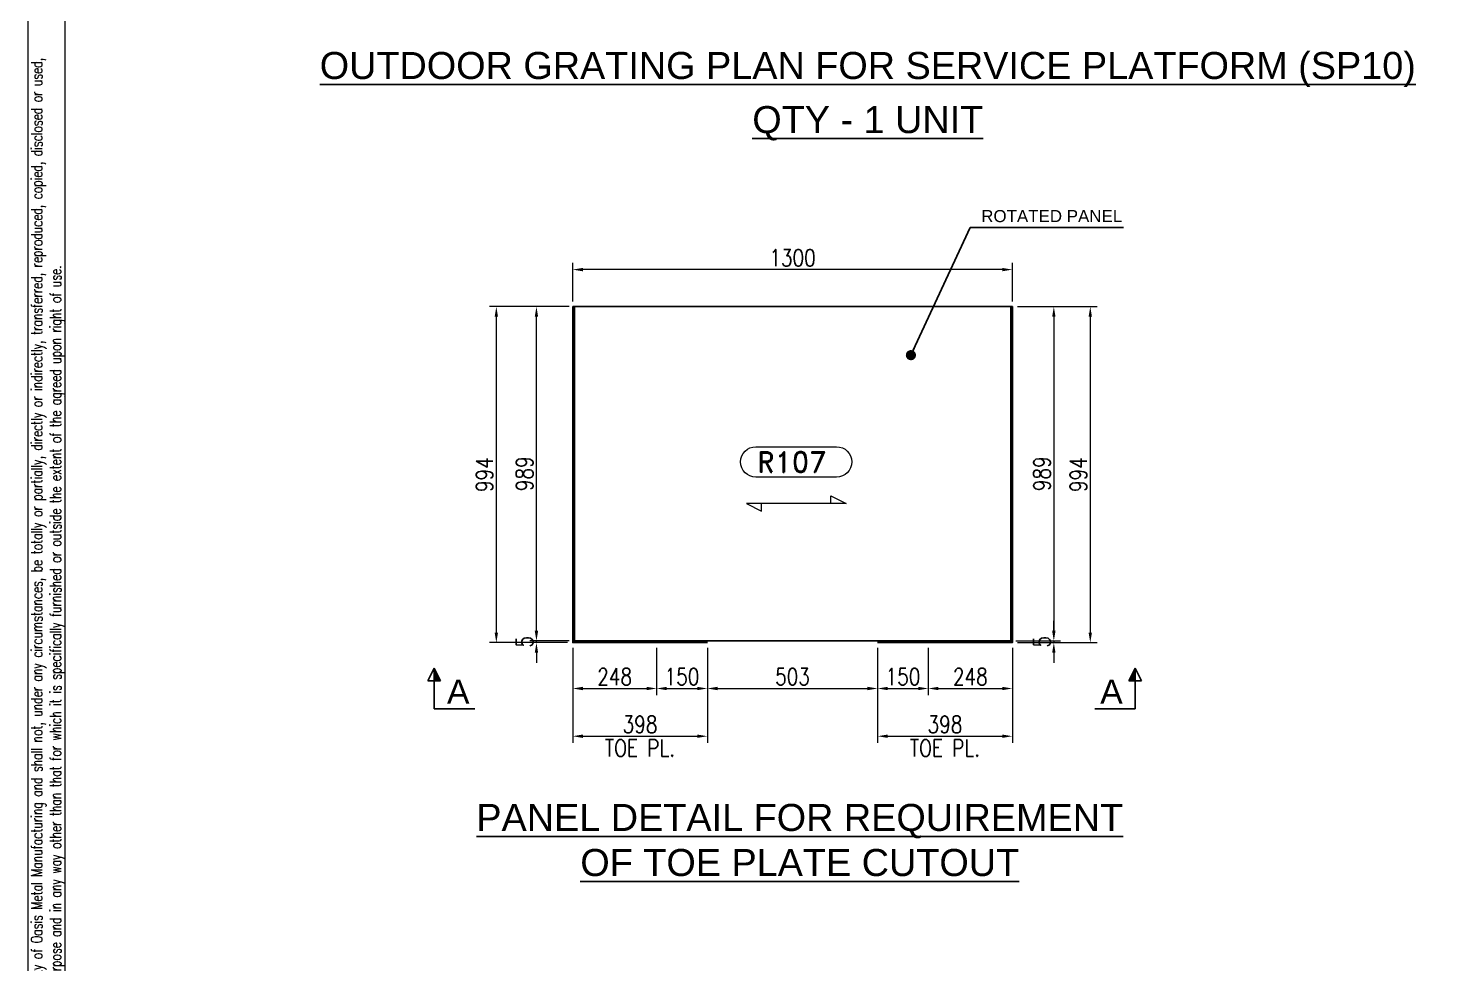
# Model space of a CAD drawing. Header units: millimetres. Extents: x 160193 to 172808, y 1972 to 10882.
# Drawn here: x 160193 to 164342, y 5345 to 8114 of the extents above; entities that cross this region are included whole.
import ezdxf

# ---------------------------------------------------------------- set-up
doc = ezdxf.new("R2010")
doc.units = ezdxf.units.MM
doc.header["$LTSCALE"] = 0.75
doc.linetypes.add('HIDDEN', pattern=[0.375, 0.25, -0.125])
doc.linetypes.add('XKITLINE00', pattern=[0])
for name, color, linetype in [('CH_SUPPORT', 7, 'Continuous'), ('CH_SUPPORT_TXT', 7, 'Continuous'), ('Grating', 7, 'Continuous'), ('Text', 254, 'Continuous'), ('TITLE', 7, 'Continuous'), ('TOE PLATE', 3, 'Continuous')]:
    doc.layers.add(name, color=color, linetype=linetype)
doc.layers.add('Grtg Dim', color=7, linetype='Continuous', lineweight=15)
doc.layers.add('Mark no', color=7, linetype='Continuous', lineweight=15)
doc.styles.add('ARIAL', font='arial.ttf')
doc.styles.add('ROMAND', font='romand')
doc.styles.add('ROMANS', font='romans.shx', dxfattribs={"width": 0.8})
doc.styles.add('ROMANS-S', font='romans.shx', dxfattribs={"width": 0.7})
doc.dimstyles.new('grt dim', dxfattribs={"dimscale": 20, "dimtxt": 2.5, "dimasz": 1.5, "dimexe": 1, "dimexo": 0.75, "dimgap": 0.5, "dimtad": 1, "dimdec": 0, "dimlfac": -1, "dimzin": 0, "dimdsep": 46, "dimtxsty": 'ROMANS', "dimcen": 0, "dimclrd": 1, "dimclre": 1, "dimclrt": 3, "dimadec": 0, "dimazin": 0, "dimtfac": 1, "dimtdec": 0, "dimtix": 1, "dimtmove": 1, "dimatfit": 3, "dimfxl": 1, "dimtolj": 1, "dimtzin": 0, "dimlwd": -1, "dimlwe": -1, "dimarcsym": 0})

# ---------------------------------------------------------------- blocks, each defined once
blk = doc.blocks.new('*D105')
at = {"layer": 'Defpoints', "color": 0, "transparency": 16777216}
for p in [(161578.1, 7289.6), (161808.9, 7289.6), (161803.9, 6295.6)]:
    blk.add_point(p, dxfattribs=at)
at = {"layer": 'Grtg Dim', "color": 1, "transparency": 16777216}
for p, q in [((161793.9, 7289.6), (161558.1, 7289.6)), ((161788.9, 6295.6), (161558.1, 6295.6))]:
    blk.add_line(p, q, dxfattribs=at)
at = {"layer": 'Grtg Dim', "color": 1, "linetype": 'ByBlock', "transparency": 16777216}
blk.add_line((161578.1, 6325.6), (161578.1, 7259.6), dxfattribs=at)
at = {"layer": 'Grtg Dim', "color": 1, "transparency": 16777216}
for points in [[(161573.1, 7259.6), (161583.1, 7259.6), (161578.1, 7289.6)], [(161573.1, 6325.6), (161583.1, 6325.6), (161578.1, 6295.6)]]:
    blk.add_solid(points, dxfattribs=at)
at = {"layer": 'Grtg Dim', "color": 3, "transparency": 16777216, "insert": (161543.1, 6792.6), "char_height": 50, "attachment_point": 5, "rotation": 90, "style": 'ROMANS'}
blk.add_mtext('\\A1;994', dxfattribs=at)
blk = doc.blocks.new('*D112')
at = {"layer": 'Defpoints', "color": 0, "transparency": 16777216}
for p in [(161696.7, 6300.6), (161803.9, 6295.6), (161808.9, 6300.6)]:
    blk.add_point(p, dxfattribs=at)
at = {"layer": 'Grtg Dim', "color": 1, "linetype": 'ByBlock', "transparency": 16777216}
for p, q in [((161696.7, 6330.6), (161696.7, 6360.6)), ((161696.7, 6295.6), (161696.7, 6300.6)), ((161696.7, 6265.6), (161696.7, 6235.6))]:
    blk.add_line(p, q, dxfattribs=at)
at = {"layer": 'Grtg Dim', "color": 1, "transparency": 16777216}
for p, q in [((161793.9, 6300.6), (161676.7, 6300.6)), ((161788.9, 6295.6), (161676.7, 6295.6))]:
    blk.add_line(p, q, dxfattribs=at)
for points in [[(161691.7, 6330.6), (161701.7, 6330.6), (161696.7, 6300.6)], [(161691.7, 6265.6), (161701.7, 6265.6), (161696.7, 6295.6)]]:
    blk.add_solid(points, dxfattribs=at)
at = {"layer": 'Grtg Dim', "color": 3, "transparency": 16777216, "insert": (161661.7, 6298.1), "char_height": 50, "attachment_point": 5, "rotation": 90, "style": 'ROMANS'}
blk.add_mtext('\\A1;5', dxfattribs=at)
blk = doc.blocks.new('*D113')
at = {"layer": 'Defpoints', "color": 0, "transparency": 16777216}
for p in [(161696.7, 7289.6), (161808.9, 7289.6), (161808.9, 6300.6)]:
    blk.add_point(p, dxfattribs=at)
at = {"layer": 'Grtg Dim', "color": 1, "transparency": 16777216}
for p, q in [((161793.9, 7289.6), (161676.7, 7289.6)), ((161793.9, 6300.6), (161676.7, 6300.6))]:
    blk.add_line(p, q, dxfattribs=at)
at = {"layer": 'Grtg Dim', "color": 1, "linetype": 'ByBlock', "transparency": 16777216}
blk.add_line((161696.7, 6330.6), (161696.7, 7259.6), dxfattribs=at)
at = {"layer": 'Grtg Dim', "color": 1, "transparency": 16777216}
for points in [[(161691.7, 7259.6), (161701.7, 7259.6), (161696.7, 7289.6)], [(161691.7, 6330.6), (161701.7, 6330.6), (161696.7, 6300.6)]]:
    blk.add_solid(points, dxfattribs=at)
at = {"layer": 'Grtg Dim', "color": 3, "transparency": 16777216, "insert": (161661.7, 6795.1), "char_height": 50, "attachment_point": 5, "rotation": 90, "style": 'ROMANS'}
blk.add_mtext('\\A1;989', dxfattribs=at)
blk = doc.blocks.new('*D107')
at = {"layer": 'Defpoints', "color": 0, "transparency": 16777216}
for p in [(161803.9, 6295.6), (162052.1, 6295.6), (162052.1, 6160)]:
    blk.add_point(p, dxfattribs=at)
at = {"layer": 'Grtg Dim', "color": 1, "transparency": 16777216}
for p, q in [((161803.9, 6280.6), (161803.9, 6140)), ((162052.1, 6280.6), (162052.1, 6140))]:
    blk.add_line(p, q, dxfattribs=at)
at = {"layer": 'Grtg Dim', "color": 1, "linetype": 'ByBlock', "transparency": 16777216}
blk.add_line((161833.9, 6160), (162022.1, 6160), dxfattribs=at)
at = {"layer": 'Grtg Dim', "color": 1, "transparency": 16777216}
for points in [[(161833.9, 6165), (161833.9, 6155), (161803.9, 6160)], [(162022.1, 6165), (162022.1, 6155), (162052.1, 6160)]]:
    blk.add_solid(points, dxfattribs=at)
at = {"layer": 'Grtg Dim', "color": 3, "transparency": 16777216, "insert": (161928, 6195), "char_height": 50, "attachment_point": 5, "style": 'ROMANS'}
blk.add_mtext('\\A1;248', dxfattribs=at)
blk = doc.blocks.new('*D108')
at = {"layer": 'Defpoints', "color": 0, "transparency": 16777216}
for p in [(162052.1, 6295.6), (162202.2, 6295.6), (162202.2, 6160)]:
    blk.add_point(p, dxfattribs=at)
at = {"layer": 'Grtg Dim', "color": 1, "transparency": 16777216}
for p, q in [((162052.1, 6280.6), (162052.1, 6140)), ((162202.2, 6280.6), (162202.2, 6140))]:
    blk.add_line(p, q, dxfattribs=at)
at = {"layer": 'Grtg Dim', "color": 1, "linetype": 'ByBlock', "transparency": 16777216}
blk.add_line((162082.1, 6160), (162172.2, 6160), dxfattribs=at)
at = {"layer": 'Grtg Dim', "color": 1, "transparency": 16777216}
for points in [[(162082.1, 6165), (162082.1, 6155), (162052.1, 6160)], [(162172.2, 6165), (162172.2, 6155), (162202.2, 6160)]]:
    blk.add_solid(points, dxfattribs=at)
at = {"layer": 'Grtg Dim', "color": 3, "transparency": 16777216, "insert": (162127.1, 6195), "char_height": 50, "attachment_point": 5, "style": 'ROMANS'}
blk.add_mtext('\\A1;150', dxfattribs=at)
blk = doc.blocks.new('*D109')
at = {"layer": 'Defpoints', "color": 0, "transparency": 16777216}
for p in [(162202.2, 6295.6), (162705.4, 6295.6), (162705.4, 6160)]:
    blk.add_point(p, dxfattribs=at)
at = {"layer": 'Grtg Dim', "color": 1, "transparency": 16777216}
for p, q in [((162202.2, 6280.6), (162202.2, 6140)), ((162705.4, 6280.6), (162705.4, 6140))]:
    blk.add_line(p, q, dxfattribs=at)
at = {"layer": 'Grtg Dim', "color": 1, "linetype": 'ByBlock', "transparency": 16777216}
blk.add_line((162232.2, 6160), (162675.4, 6160), dxfattribs=at)
at = {"layer": 'Grtg Dim', "color": 1, "transparency": 16777216}
for points in [[(162232.2, 6165), (162232.2, 6155), (162202.2, 6160)], [(162675.4, 6165), (162675.4, 6155), (162705.4, 6160)]]:
    blk.add_solid(points, dxfattribs=at)
at = {"layer": 'Grtg Dim', "color": 3, "transparency": 16777216, "insert": (162453.8, 6195), "char_height": 50, "attachment_point": 5, "style": 'ROMANS'}
blk.add_mtext('\\A1;503', dxfattribs=at)
blk = doc.blocks.new('*D110')
at = {"layer": 'Defpoints', "color": 0, "transparency": 16777216}
for p in [(162705.4, 6295.6), (162855.4, 6295.6), (162855.4, 6160)]:
    blk.add_point(p, dxfattribs=at)
at = {"layer": 'Grtg Dim', "color": 1, "transparency": 16777216}
for p, q in [((162705.4, 6280.6), (162705.4, 6140)), ((162855.4, 6280.6), (162855.4, 6140))]:
    blk.add_line(p, q, dxfattribs=at)
at = {"layer": 'Grtg Dim', "color": 1, "linetype": 'ByBlock', "transparency": 16777216}
blk.add_line((162735.4, 6160), (162825.4, 6160), dxfattribs=at)
at = {"layer": 'Grtg Dim', "color": 1, "transparency": 16777216}
for points in [[(162735.4, 6165), (162735.4, 6155), (162705.4, 6160)], [(162825.4, 6165), (162825.4, 6155), (162855.4, 6160)]]:
    blk.add_solid(points, dxfattribs=at)
at = {"layer": 'Grtg Dim', "color": 3, "transparency": 16777216, "insert": (162780.4, 6195), "char_height": 50, "attachment_point": 5, "style": 'ROMANS'}
blk.add_mtext('\\A1;150', dxfattribs=at)
blk = doc.blocks.new('*D111')
at = {"layer": 'Defpoints', "color": 0, "transparency": 16777216}
for p in [(162855.4, 6295.6), (163103.9, 6295.6), (163103.9, 6160)]:
    blk.add_point(p, dxfattribs=at)
at = {"layer": 'Grtg Dim', "color": 1, "transparency": 16777216}
for p, q in [((162855.4, 6280.6), (162855.4, 6140)), ((163103.9, 6280.6), (163103.9, 6140))]:
    blk.add_line(p, q, dxfattribs=at)
at = {"layer": 'Grtg Dim', "color": 1, "linetype": 'ByBlock', "transparency": 16777216}
blk.add_line((162885.4, 6160), (163073.9, 6160), dxfattribs=at)
at = {"layer": 'Grtg Dim', "color": 1, "transparency": 16777216}
for points in [[(162885.4, 6165), (162885.4, 6155), (162855.4, 6160)], [(163073.9, 6165), (163073.9, 6155), (163103.9, 6160)]]:
    blk.add_solid(points, dxfattribs=at)
at = {"layer": 'Grtg Dim', "color": 3, "transparency": 16777216, "insert": (162979.6, 6195), "char_height": 50, "attachment_point": 5, "style": 'ROMANS'}
blk.add_mtext('\\A1;248', dxfattribs=at)
blk = doc.blocks.new('*D114')
at = {"layer": 'Defpoints', "color": 0, "transparency": 16777216}
for p in [(161803.9, 6295.6), (162202.2, 6295.6), (162202.2, 6018.8)]:
    blk.add_point(p, dxfattribs=at)
at = {"layer": 'Grtg Dim', "color": 1, "transparency": 16777216}
for p, q in [((161803.9, 6280.6), (161803.9, 5998.8)), ((162202.2, 6280.6), (162202.2, 5998.8))]:
    blk.add_line(p, q, dxfattribs=at)
at = {"layer": 'Grtg Dim', "color": 1, "linetype": 'ByBlock', "transparency": 16777216}
blk.add_line((161833.9, 6018.8), (162172.2, 6018.8), dxfattribs=at)
at = {"layer": 'Grtg Dim', "color": 1, "transparency": 16777216}
for points in [[(161833.9, 6023.8), (161833.9, 6013.8), (161803.9, 6018.8)], [(162172.2, 6023.8), (162172.2, 6013.8), (162202.2, 6018.8)]]:
    blk.add_solid(points, dxfattribs=at)
at = {"layer": 'Grtg Dim', "color": 3, "transparency": 16777216, "char_height": 50, "attachment_point": 5, "style": 'ROMANS'}
for s, insert in [('\\A1;398', (162003, 6053.8)), ('\\A1;TOE PL.', (162003, 5983.8))]:
    blk.add_mtext(s, dxfattribs=dict(at, insert=insert))
blk = doc.blocks.new('*D115')
at = {"layer": 'Defpoints', "color": 0, "transparency": 16777216}
for p in [(162705.4, 6295.6), (163103.9, 6295.6), (163103.9, 6018.8)]:
    blk.add_point(p, dxfattribs=at)
at = {"layer": 'Grtg Dim', "color": 1, "transparency": 16777216}
for p, q in [((162705.4, 6280.6), (162705.4, 5998.8)), ((163103.9, 6280.6), (163103.9, 5998.8))]:
    blk.add_line(p, q, dxfattribs=at)
at = {"layer": 'Grtg Dim', "color": 1, "linetype": 'ByBlock', "transparency": 16777216}
blk.add_line((162735.4, 6018.8), (163073.9, 6018.8), dxfattribs=at)
at = {"layer": 'Grtg Dim', "color": 1, "transparency": 16777216}
for points in [[(162735.4, 6023.8), (162735.4, 6013.8), (162705.4, 6018.8)], [(163073.9, 6023.8), (163073.9, 6013.8), (163103.9, 6018.8)]]:
    blk.add_solid(points, dxfattribs=at)
at = {"layer": 'Grtg Dim', "color": 3, "transparency": 16777216, "char_height": 50, "attachment_point": 5, "style": 'ROMANS'}
for s, insert in [('\\A1;398', (162904.6, 6053.8)), ('\\A1;TOE PL.', (162904.6, 5983.8))]:
    blk.add_mtext(s, dxfattribs=dict(at, insert=insert))
blk = doc.blocks.new('*D106')
at = {"layer": 'Defpoints', "color": 0, "transparency": 16777216}
for p in [(161803.9, 7399), (161803.9, 7289.6), (163103.9, 7289.6)]:
    blk.add_point(p, dxfattribs=at)
at = {"layer": 'Grtg Dim', "color": 1, "transparency": 16777216}
for p, q in [((161803.9, 7304.6), (161803.9, 7419)), ((163103.9, 7304.6), (163103.9, 7419))]:
    blk.add_line(p, q, dxfattribs=at)
at = {"layer": 'Grtg Dim', "color": 1, "linetype": 'ByBlock', "transparency": 16777216}
blk.add_line((163073.9, 7399), (161833.9, 7399), dxfattribs=at)
at = {"layer": 'Grtg Dim', "color": 1, "transparency": 16777216}
for points in [[(161833.9, 7404), (161833.9, 7394), (161803.9, 7399)], [(163073.9, 7404), (163073.9, 7394), (163103.9, 7399)]]:
    blk.add_solid(points, dxfattribs=at)
at = {"layer": 'Grtg Dim', "color": 3, "transparency": 16777216, "insert": (162453.9, 7434), "char_height": 50, "attachment_point": 5, "style": 'ROMANS'}
blk.add_mtext('\\A1;1300', dxfattribs=at)
blk = doc.blocks.new('*D116')
at = {"layer": 'Defpoints', "color": 0, "transparency": 16777216}
for p in [(163103.9, 7289.6), (163103.9, 6295.6), (163334.3, 6295.6)]:
    blk.add_point(p, dxfattribs=at)
at = {"layer": 'Grtg Dim', "color": 1, "transparency": 16777216}
for p, q in [((163118.9, 7289.6), (163354.3, 7289.6)), ((163118.9, 6295.6), (163354.3, 6295.6))]:
    blk.add_line(p, q, dxfattribs=at)
at = {"layer": 'Grtg Dim', "color": 1, "linetype": 'ByBlock', "transparency": 16777216}
blk.add_line((163334.3, 7259.6), (163334.3, 6325.6), dxfattribs=at)
at = {"layer": 'Grtg Dim', "color": 1, "transparency": 16777216}
for points in [[(163329.3, 7259.6), (163339.3, 7259.6), (163334.3, 7289.6)], [(163329.3, 6325.6), (163339.3, 6325.6), (163334.3, 6295.6)]]:
    blk.add_solid(points, dxfattribs=at)
at = {"layer": 'Grtg Dim', "color": 3, "transparency": 16777216, "insert": (163299.3, 6792.6), "char_height": 50, "attachment_point": 5, "rotation": 90, "style": 'ROMANS'}
blk.add_mtext('\\A1;994', dxfattribs=at)
blk = doc.blocks.new('*D117')
at = {"layer": 'Defpoints', "color": 0, "transparency": 16777216}
for p in [(163103.9, 7289.6), (163098.9, 6300.6), (163226.5, 6300.6)]:
    blk.add_point(p, dxfattribs=at)
at = {"layer": 'Grtg Dim', "color": 1, "transparency": 16777216}
for p, q in [((163118.9, 7289.6), (163246.5, 7289.6)), ((163113.9, 6300.6), (163246.5, 6300.6))]:
    blk.add_line(p, q, dxfattribs=at)
at = {"layer": 'Grtg Dim', "color": 1, "linetype": 'ByBlock', "transparency": 16777216}
blk.add_line((163226.5, 7259.6), (163226.5, 6330.6), dxfattribs=at)
at = {"layer": 'Grtg Dim', "color": 1, "transparency": 16777216}
for points in [[(163221.5, 7259.6), (163231.5, 7259.6), (163226.5, 7289.6)], [(163221.5, 6330.6), (163231.5, 6330.6), (163226.5, 6300.6)]]:
    blk.add_solid(points, dxfattribs=at)
at = {"layer": 'Grtg Dim', "color": 3, "transparency": 16777216, "insert": (163191.5, 6795.1), "char_height": 50, "attachment_point": 5, "rotation": 90, "style": 'ROMANS'}
blk.add_mtext('\\A1;989', dxfattribs=at)
blk = doc.blocks.new('*D118')
at = {"layer": 'Defpoints', "color": 0, "transparency": 16777216}
for p in [(163098.9, 6300.6), (163103.9, 6295.6), (163226.5, 6295.6)]:
    blk.add_point(p, dxfattribs=at)
at = {"layer": 'Grtg Dim', "color": 1, "linetype": 'ByBlock', "transparency": 16777216}
for p, q in [((163226.5, 6330.6), (163226.5, 6360.6)), ((163226.5, 6300.6), (163226.5, 6295.6)), ((163226.5, 6265.6), (163226.5, 6235.6))]:
    blk.add_line(p, q, dxfattribs=at)
at = {"layer": 'Grtg Dim', "color": 1, "transparency": 16777216}
for p, q in [((163113.9, 6300.6), (163246.5, 6300.6)), ((163118.9, 6295.6), (163246.5, 6295.6))]:
    blk.add_line(p, q, dxfattribs=at)
for points in [[(163221.5, 6330.6), (163231.5, 6330.6), (163226.5, 6300.6)], [(163221.5, 6265.6), (163231.5, 6265.6), (163226.5, 6295.6)]]:
    blk.add_solid(points, dxfattribs=at)
at = {"layer": 'Grtg Dim', "color": 3, "transparency": 16777216, "insert": (163191.5, 6298.1), "char_height": 50, "attachment_point": 5, "rotation": 90, "style": 'ROMANS'}
blk.add_mtext('\\A1;5', dxfattribs=at)

msp = doc.modelspace()

# ---------------------------------------------------------------- hatches: boundary and pattern name
at = {"layer": 'CH_SUPPORT_TXT', "linetype": 'Continuous'}
for points in [[(161413.3, 6182.4), (161394.6, 6182.4), (161394.6, 6219.9)], [(163467.5, 6182.4), (163448.7, 6182.4), (163467.5, 6219.9)]]:
    msp.add_hatch(color=4, dxfattribs=at).paths.add_polyline_path(points)

# ---------------------------------------------------------------- linework, layer by layer
at = {"layer": 'CH_SUPPORT_TXT', "color": 4, "linetype": 'Continuous'}
for p, q in [((161375.8, 6182.4), (161394.6, 6219.9)), ((161413.3, 6182.4), (161375.8, 6182.4)), ((161394.6, 6099.9), (161394.6, 6219.9)), ((161394.6, 6219.9), (161413.3, 6182.4)), ((163467.5, 6219.9), (163448.7, 6182.4)), ((163448.7, 6182.4), (163486.2, 6182.4)), ((163467.5, 6099.9), (163467.5, 6219.9)), ((163467.5, 6219.9), (163486.2, 6182.4)), ((161394.6, 6099.9), (161514.6, 6099.9)), ((163467.5, 6099.9), (163347.5, 6099.9))]:
    msp.add_line(p, q, dxfattribs=at)
at = {"layer": 'Grating', "color": 7}
msp.add_line((161803.9, 7289.6), (163103.9, 7289.6), dxfattribs=at)
msp.add_lwpolyline([(163098.9, 7289.6), (163098.9, 6300.6), (161808.9, 6300.6), (161808.9, 7289.6)], dxfattribs=at)
at = {"layer": 'Grtg Dim', "color": 6, "linetype": 'HIDDEN', "ltscale": 100, "const_width": 5}
for points in [[(162202.2, 6298.1), (161806.4, 6298.1), (161806.4, 7289.6)], [(163101.4, 7289.6), (163101.4, 6298.1), (162705.4, 6298.1)]]:
    msp.add_lwpolyline(points, dxfattribs=at)
at = {"layer": 'Mark no', "color": 4}
msp.add_lwpolyline([(162345.5, 6785.2, -1), (162345.5, 6875.2), (162584, 6875.2, -1), (162584, 6785.2)], format="xyb", close=True, dxfattribs=at)
msp.add_lwpolyline([(162567.1, 6707.6), (162567.1, 6730.3), (162612.1, 6707.6), (162317.4, 6707.6), (162362.4, 6685), (162362.4, 6707.6)], dxfattribs=at)
at = {"layer": 'TITLE', "color": 5, "linetype": 'XKITLINE00', "lineweight": 0, "flags": 128}
for points in [[(172808.4, 1971.9), (160193.4, 1971.9), (160193.4, 10881.9), (172808.4, 10881.9)], [(160303.2, 10772.1), (172698.7, 10772.1), (172698.7, 2081.7), (160303.2, 2081.7)]]:
    msp.add_lwpolyline(points, close=True, dxfattribs=at)
at = {"layer": 'TOE PLATE', "color": 6}
for p, q in [((162052.1, 6295.6), (162052.1, 6300.6)), ((162855.4, 6295.6), (162855.4, 6300.6))]:
    msp.add_line(p, q, dxfattribs=at)
for points in [[(162202.2, 6295.6), (161803.9, 6295.6), (161803.9, 7289.6)], [(162202.2, 6300.6), (161808.9, 6300.6), (161808.9, 7289.6)], [(163103.9, 7289.6), (163103.9, 6295.6), (162705.4, 6295.6)], [(163098.9, 7289.6), (163098.9, 6300.6), (162705.4, 6300.6)]]:
    msp.add_lwpolyline(points, dxfattribs=at)

# ---------------------------------------------------------------- texts
at = {"layer": 'CH_SUPPORT_TXT', "linetype": 'Continuous', "style": 'ARIAL'}
msp.add_text('ROTATED PANEL', height=35.815, dxfattribs=at).set_placement((163011.8, 7539.5))
at = {"layer": 'CH_SUPPORT_TXT', "color": 4, "linetype": 'Continuous', "style": 'ARIAL'}
for p in [(161432.1, 6114.9), (163363.6, 6114.9)]:
    msp.add_text('A', height=71.6, dxfattribs=at).set_placement(p)
at = {"layer": 'Mark no', "style": 'ROMAND'}
msp.add_text('R107', height=60, dxfattribs=at).set_placement((162349, 6800.2))
at = {"layer": 'Text', "color": 50, "insert": (162676.4, 8042.8), "char_height": 80, "width": 3986.251, "attachment_point": 2, "line_spacing_factor": 1.2, "style": 'ARIAL'}
msp.add_mtext('{\\LOUTDOOR GRATING PLAN FOR SERVICE PLATFORM (SP10)\\P\\C3;QTY - 1 UNIT}', dxfattribs=at)
at = {"layer": 'Text', "color": 50, "insert": (162475.2, 5818.6), "char_height": 80, "width": 1915.715, "attachment_point": 2, "style": 'ARIAL'}
msp.add_mtext('{\\LPANEL DETAIL FOR REQUIREMENT OF TOE PLATE CUTOUT}', dxfattribs=at)
at = {"layer": 'TITLE', "color": 3, "insert": (160202.2, 4617.4, 0), "char_height": 33.4304, "width": 3695.526, "attachment_point": 1, "rotation": 90, "style": 'ROMANS-S'}
msp.add_mtext('The present document or drawing is property of Oasis Metal Manufacturing and shall not, under any circumstances, be totally or partially, directly or indirectly, transferred, reproduced, copied, disclosed or used, without its prior written consent, for any purpose and in any way other than that for which it is specifically furnished or outside the extent of the agreed upon right of use.', dxfattribs=at)

# ---------------------------------------------------------------- dimensions: what is measured, and where the dimension line sits
at = {"layer": 'Grtg Dim', "color": 2}
for base, p1, p2, angle, picture, middle in [((161803.9, 7399), (163103.9, 7289.6), (161803.9, 7289.6), 180, '*D106', (162453.9, 7434)), ((161578.1, 7289.6), (161803.9, 6295.6), (161808.9, 7289.6), 90, '*D105', (161543.1, 6792.6)), ((161696.7, 7289.6), (161808.9, 6300.6), (161808.9, 7289.6), 90, '*D113', (161661.7, 6795.1)), ((163226.5, 6300.6), (163103.9, 7289.6), (163098.9, 6300.6), 90, '*D117', (163191.5, 6795.1)), ((163334.3, 6295.6), (163103.9, 7289.6), (163103.9, 6295.6), 90, '*D116', (163299.3, 6792.6)), ((161696.7, 6300.6), (161803.9, 6295.6), (161808.9, 6300.6), 90, '*D112', (161661.7, 6298.1)), ((163226.5, 6295.6), (163098.9, 6300.6), (163103.9, 6295.6), 90, '*D118', (163191.5, 6298.1)), ((162052.1, 6160), (161803.9, 6295.6), (162052.1, 6295.6), 180, '*D107', (161928, 6195)), ((162202.2, 6160), (162052.1, 6295.6), (162202.2, 6295.6), 180, '*D108', (162127.1, 6195)), ((162705.4, 6160), (162202.2, 6295.6), (162705.4, 6295.6), 180, '*D109', (162453.8, 6195)), ((162855.4, 6160), (162705.4, 6295.6), (162855.4, 6295.6), 180, '*D110', (162780.4, 6195)), ((163103.8933842, 6160.0302368), (162855.3933843, 6295.6372428), (163103.8933842, 6295.637246), 180, '*D111', (162979.6433843, 6195.0302368))]:
    dim = msp.add_linear_dim(base=base, p1=p1, p2=p2, angle=angle, dimstyle='grt dim', override={"dimfxl": 0.18, "dimarcsym": 1}, dxfattribs=at)
    dim.commit()
    dim.dimension.update_dxf_attribs({"geometry": picture, "text_midpoint": middle})
for base, p1, p2, picture, middle in [((162202.2, 6018.8), (161803.9, 6295.6), (162202.2, 6295.6), '*D114', (162003, 6018.8)), ((163103.8933842, 6018.8322769), (162705.3933843, 6295.6372461), (163103.8933842, 6295.637246), '*D115', (162904.6433843, 6018.8322769))]:
    dim = msp.add_linear_dim(base=base, p1=p1, p2=p2, angle=180, text='<>\\XTOE PL.', dimstyle='grt dim', override={"dimfxl": 0.18, "dimarcsym": 1}, dxfattribs=at)
    dim.commit()
    dim.dimension.update_dxf_attribs({"geometry": picture, "text_midpoint": middle})

# ---------------------------------------------------------------- leaders
at = {"layer": 'CH_SUPPORT', "color": 2}
msp.add_leader([(162803.9, 7146), (162979.6, 7523.8), (163432.2, 7523.8)], dimstyle='grt dim', override={"dimldrblk": 'Dot', "dimfxl": 0.18, "dimarcsym": 1}, dxfattribs=at)

doc.saveas('drawing.dxf')
